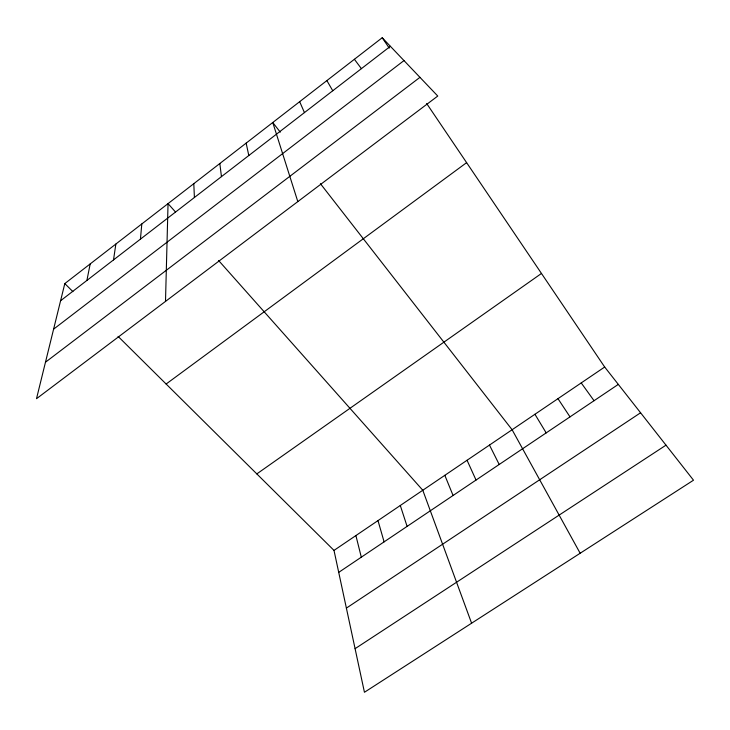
<?xml version="1.0" encoding="UTF-8"?>
<svg xmlns="http://www.w3.org/2000/svg" width="730" height="730" viewBox="0 0 730 730"><rect width="100%" height="100%" fill="white"/><g stroke="black" fill="none" stroke-linecap="round" stroke-linejoin="round"><path stroke-width="1.09" d="M165.5 301.408L168.046 203.624L175.51 212.019M140.434 239.139L141.812 223.946M113.515 259.916L115.86 244.048M86.897 280.448L90.192 263.922M64.806 283.587L36.5 398.708L437.763 96.05L382.219 37.732L64.806 283.587L72.9 291.617M60.581 300.751L390.377 46.3M53.6 329.166L403.982 60.581M45.47 362.217L419.951 77.344M166.13 384.016L466.616 162.644M256.823 473.907L541.477 273.458M334.002 550.402L604.686 367.026L693.5 480.203L364.443 692.268L334.002 550.402L118.087 336.393M338.711 572.375L618.319 384.391M346.385 608.108L640.584 412.769M355.081 648.669L666.006 445.163M218.608 260.51L422.789 490.25L471.598 623.21M280.284 132.167L272.764 122.512L297.813 201.599M320.424 183.695L512.113 429.742L580.158 553.249M354.397 59.285L361.405 68.656M581.226 382.921L594.047 400.715M382.219 37.732L389.245 48.125M426.658 103.505L604.686 367.026M557.976 398.671L570.002 416.876M534.944 414.275L546.186 432.89M326.885 80.601L332.761 90.757M489.483 445.072L499.201 464.472M467.054 460.265L476.033 480.048M299.674 101.671L304.446 112.603M444.826 475.321L453.075 495.488M400.296 505.489L407.103 526.394M377.994 520.599L384.099 541.861M355.902 535.564L361.304 557.191M246.156 143.126L248.802 155.536M219.83 163.511L221.446 176.642M193.797 183.677L194.408 197.501"/></g></svg>
